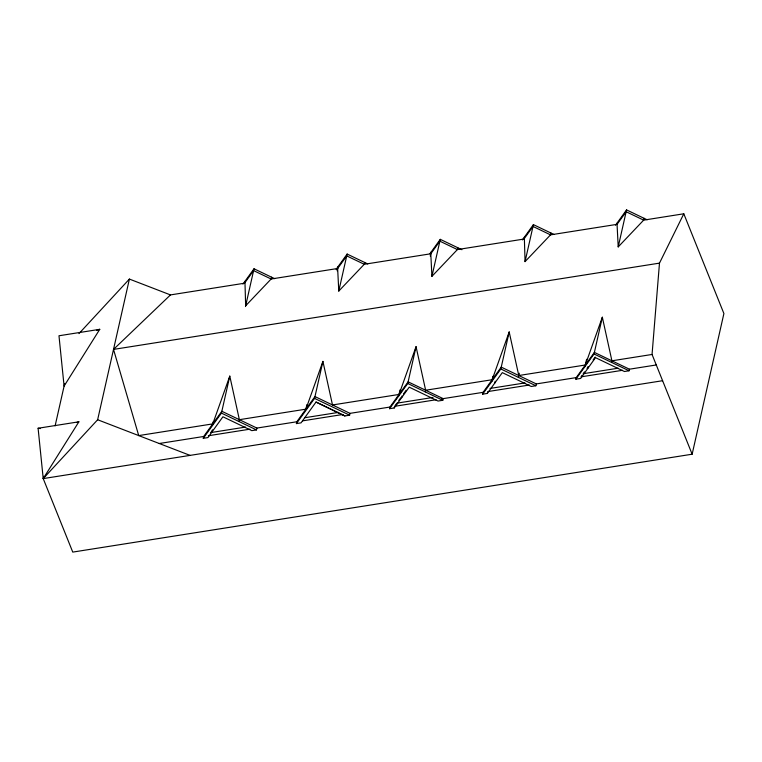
<?xml version="1.0" encoding="UTF-8"?>
<svg xmlns="http://www.w3.org/2000/svg" width="762" height="762" viewBox="0 0 762 762"><rect width="100%" height="100%" fill="white"/><g stroke="black" fill="none" stroke-linecap="round" stroke-linejoin="round"><path stroke-width="1.14" d="M662.597 380.714L43.215 478.593L78.886 421.805L38.1 428.254L43.215 478.593L72.761 552.098L692.144 454.209L652.053 354.463L659.482 263.128L683.8 213.789L643.661 220.132L626.145 211.741L617.058 224.342L618.211 246.907L643.661 220.132L644.081 218.303M43.729 476.298L43.215 478.593L97.641 419.748L129.397 279.073L170.469 294.913L244.516 283.216L253.603 270.615L271.129 279.006L337.642 268.5L346.729 255.899L364.255 264.29L430.787 253.775L439.865 241.173L457.4 249.574L523.923 239.058L533 226.457L550.526 234.858L617.058 224.342L617.477 222.504M55.112 425.863L64.618 383.791M256.899 428.073L256.489 429.911L251.831 430.644L222.914 416.785L207.921 437.578L203.273 438.312L203.683 436.483L221.847 411.28L256.899 428.073L296.809 421.767L314.973 396.564L350.025 413.356L389.944 407.051L408.118 381.848L443.179 398.64L442.798 400.288L438.026 401.041L409.223 387.163L394.221 407.965L389.572 408.699L389.944 407.051M170.478 294.913L113.519 349.406L138.722 435.588L212.769 423.882L213.284 421.577M244.935 281.378L245.659 305.781L271.129 279.006L271.539 277.178M203.273 438.312L221.437 413.109L229.791 376.114L239.373 419.681L238.963 421.51M245.488 306.553L254.013 268.776L274.634 278.663M350.025 413.356L349.615 415.185L344.853 415.947L316.03 402.05L301.028 422.872L296.399 423.596L296.809 421.767M239.373 419.681L305.895 409.165L306.934 404.555M337.128 270.805L338.061 266.662M296.399 423.596L314.563 398.393L322.917 361.398L332.499 404.965L399.031 394.449L416.052 346.681L425.644 390.239L425.272 391.887M364.665 262.461L364.255 264.29L338.785 291.065L347.139 254.06L367.76 263.938M394.221 407.965L394.592 406.317L436.093 399.755M396.488 404.822L396.859 403.174L432.987 397.459M398.659 396.097L400.069 389.839M430.263 256.08L431.197 251.946M401.688 397.602L402.06 395.954M389.572 408.699L407.746 383.496L416.052 346.681M457.81 247.736L457.4 249.574L431.93 276.339L440.284 239.344L461.934 249.717M536.305 383.924L535.896 385.753L531.247 386.486L502.31 372.628L487.318 393.43L482.67 394.164L483.089 392.335L501.244 367.122L536.305 383.924L576.224 377.609L594.389 352.406L629.431 369.199L656.273 364.96M487.318 393.43L487.737 391.592L529.352 385.02M491.757 381.562L492.947 376.266M524.332 237.23L525.056 261.623L550.526 234.858L550.945 233.02M494.786 383.067L495.195 381.238M482.67 394.164L500.834 368.96L509.187 331.956L518.779 375.523L585.311 365.008L602.332 317.23L611.915 360.807L611.553 362.388M525.056 261.623L533.41 224.628L554.041 234.505M518.36 377.352L519.293 373.218M629.431 369.199L629.079 370.78L624.43 371.513L595.513 357.654L580.644 378.438L575.872 379.19L576.224 377.609M584.949 366.589L586.616 359.245M587.978 368.094L588.34 366.522L587.035 368.322M575.872 379.19L594.036 353.987L602.332 317.24M618.211 246.907L626.554 209.902L647.167 219.789M692.144 454.209L723.9 313.544L683.8 213.789M212.769 423.882L229.791 376.114M305.895 409.165L322.917 361.398M509.187 331.956L492.166 379.724L425.644 390.239M99.765 329.317L64.094 386.086L58.979 335.766L99.765 329.317L96.536 330.441M582.073 375.295L581.006 376.857L622.487 370.303M242.983 284.083L254.013 268.776M211.274 431.673L212.617 429.816M336.109 269.367L347.139 254.06M429.901 253.746L440.284 239.344M395.164 405.527L396.297 403.955M398.812 400.469L400.755 397.764M403.431 394.059L406.165 390.258M522.389 239.925L533.41 224.628M615.534 225.209L626.554 209.902M584.435 371.932L583.14 373.732L618.096 368.208M593.131 359.874L595.179 357.026M78.972 333.604L129.397 279.073M76.733 422.558L78.886 421.805M113.519 349.406L659.482 263.128M611.915 360.807L652.053 354.463M210.607 432.606L245.545 427.082M304.867 417.719L338.595 412.385M489.995 388.449L524.961 382.924M159.268 443.503L203.683 436.483M208.34 435.75L249.936 429.177M302.6 420.853L342.957 414.471M441.265 398.936L483.089 392.335M38.1 428.254L40.386 428.558M97.641 419.748L190.071 455.39M594.036 353.987L629.079 370.78M500.834 368.96L535.896 385.753M407.746 383.496L442.798 400.288M314.563 398.393L349.615 415.185M221.437 413.109L256.489 429.911M316.03 402.05L344.853 415.947M430.787 253.775L431.93 276.339M337.642 268.5L338.785 291.065"/></g></svg>
